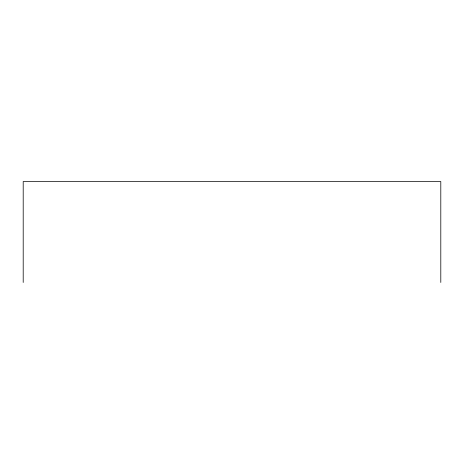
<?xml version="1.0" encoding="UTF-8"?>
<svg xmlns="http://www.w3.org/2000/svg" width="464" height="464" viewBox="0 0 464 464"><rect width="100%" height="100%" fill="white"/><g stroke="black" fill="none" stroke-linecap="round" stroke-linejoin="round"><path stroke-width="0.7" d="M440.8 282.466L440.8 181.534L23.2 181.534L23.2 282.466"/></g></svg>
